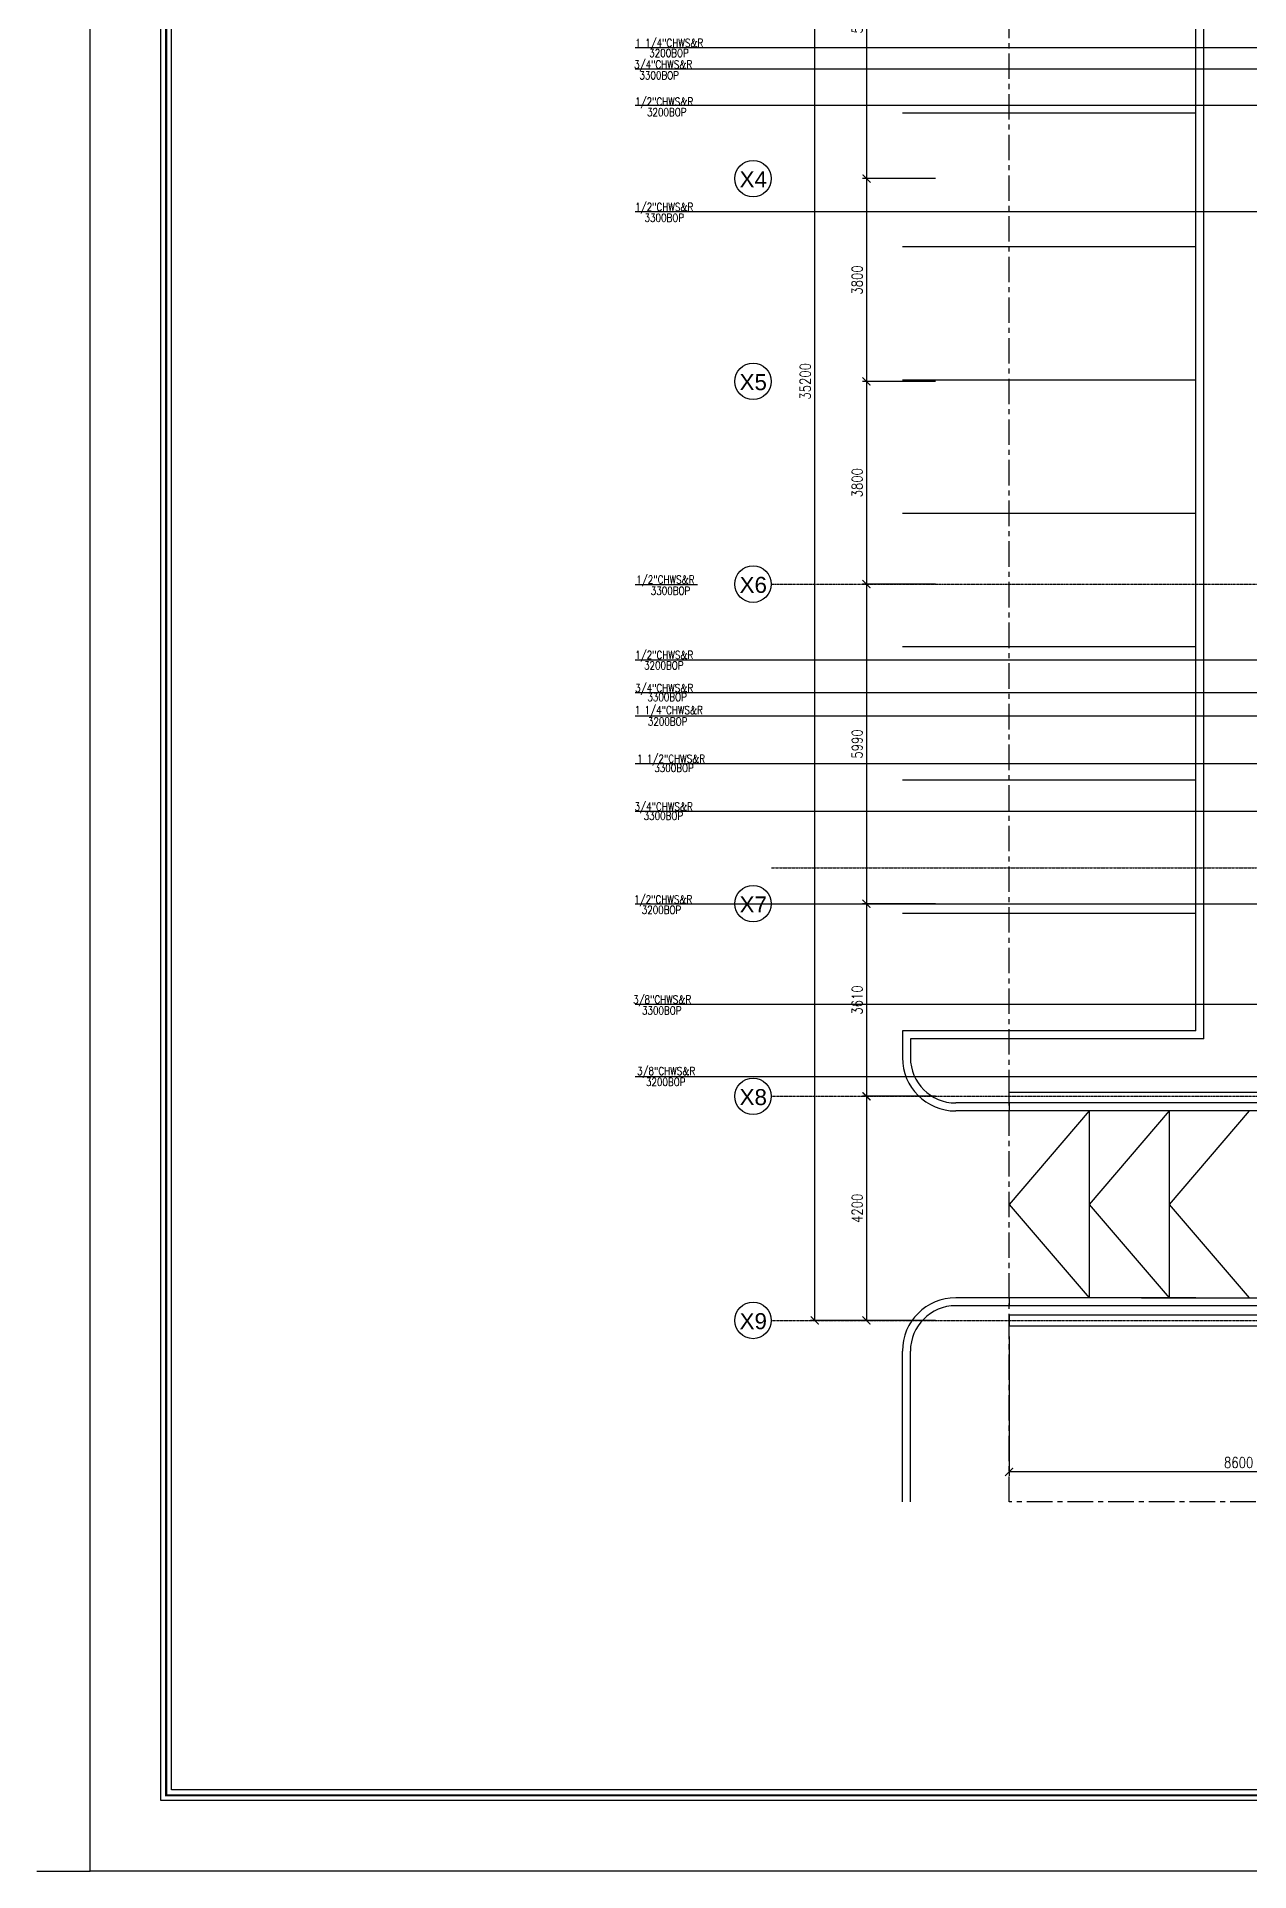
# Model space of a CAD drawing. Header units: millimetres. Extents: x 0 to 79758, y -5689 to 63441.
# Drawn here: x 0 to 22722, y 0 to 34385 of the extents above; entities that cross this region are included whole.
import ezdxf
from ezdxf.enums import TextEntityAlignment as Align

# ---------------------------------------------------------------- set-up
doc = ezdxf.new("R2010")
doc.units = ezdxf.units.MM
doc.linetypes.add('CENTER', pattern=[50.8, 31.75, -6.35, 6.35, -6.35])
doc.linetypes.add('DASHED', pattern=[19.05, 12.7, -6.35])
for name, color, linetype in [('A-ANNO-DIMS', 1, 'Continuous'), ('A-ANNO-SYMB', 33, 'Continuous'), ('A-ANNO-TEXT', 8, 'Continuous'), ('A-AREA', 8, 'CENTER'), ('A-GRID', 253, 'CENTER'), ('AC-CHILLED WATER TEXT', 41, 'Continuous'), ('HATCH', 251, 'Continuous'), ('L-WALK', 8, 'Continuous'), ('LOGO LINE', 7, 'Continuous'), ('LOGO1LINE', 7, 'Continuous')]:
    doc.layers.add(name, color=color, linetype=linetype)
doc.styles.add('ROMANS', font='romans.shx', dxfattribs={"width": 0.8})
doc.styles.add('SANSSERIF', font='sas_____.pfb')
doc.styles.add('SIMPLEX', font='simplex.shx', dxfattribs={"width": 0.8})
doc.dimstyles.new('100 of DIM2', dxfattribs={"dimscale": 0, "dimtxt": 200, "dimasz": 150, "dimexe": 75, "dimexo": 200, "dimgap": 75, "dimtad": 1, "dimdec": 0, "dimrnd": 5, "dimzin": 0, "dimdsep": 46, "dimtxsty": 'ROMANS', "dimblk": 'ARCHTICK', "dimcen": 100, "dimclrd": 94, "dimclre": 94, "dimclrt": 2, "dimadec": 0, "dimazin": 0, "dimtfac": 1, "dimtdec": 0, "dimtofl": 0, "dimtmove": 2, "dimatfit": 3, "dimldrblk": 'OPEN90', "dimfxl": 75, "dimtolj": 1, "dimtzin": 0, "dimarcsym": 0})

# ---------------------------------------------------------------- blocks, each defined once
blk = doc.blocks.new('_ArchTick')
at = {"color": 0, "linetype": 'ByBlock', "const_width": 0.15}
blk.add_lwpolyline([(-0.5, -0.5), (0.5, 0.5)], dxfattribs=at)
blk = doc.blocks.new('*D120')
at = {"layer": 'A-ANNO-DIMS', "color": 94, "lineweight": -2, "ltscale": 3, "transparency": 16777216}
for p, q in [((16732, 45525), (14502, 45525)), ((14577, 45525), (14577, 10325)), ((16732, 10325), (14502, 10325))]:
    blk.add_line(p, q, dxfattribs=at)
at = {"layer": 'Defpoints', "color": 0, "ltscale": 3, "transparency": 16777216}
for p in [(16932, 45525), (14577, 10325), (16932, 10325)]:
    blk.add_point(p, dxfattribs=at)
at = {"layer": 'A-ANNO-DIMS', "color": 94, "lineweight": -2, "ltscale": 3, "transparency": 16777216, "xscale": 150, "yscale": 150, "zscale": 150}
for p, rotation in [((14577, 45525), 90), ((14577, 10325), 270)]:
    blk.add_blockref('_ArchTick', p, dxfattribs=dict(at, rotation=rotation))
at = {"layer": 'A-ANNO-DIMS', "color": 2, "ltscale": 3, "transparency": 16777216, "insert": (14402, 27925), "char_height": 200, "attachment_point": 5, "rotation": 90, "style": 'ROMANS'}
blk.add_mtext('\\A1;35200', dxfattribs=at)
blk = doc.blocks.new('_Open90')
at = {"color": 0, "linetype": 'ByBlock', "lineweight": -2}
for p, q in [((0, 0), (-1, 0)), ((-0.5, 0.5), (0, 0)), ((0, 0), (-0.5, -0.5))]:
    blk.add_line(p, q, dxfattribs=at)
blk = doc.blocks.new('*D123')
at = {"layer": 'A-ANNO-DIMS', "color": 94, "lineweight": -2, "ltscale": 3, "transparency": 16777216}
for p, q in [((16841, 37715), (15474, 37715)), ((15549, 37715), (15549, 31725)), ((16841, 31725), (15474, 31725))]:
    blk.add_line(p, q, dxfattribs=at)
at = {"layer": 'Defpoints', "color": 0, "ltscale": 3, "transparency": 16777216}
for p in [(17041, 37715), (15549, 31725), (17041, 31725)]:
    blk.add_point(p, dxfattribs=at)
at = {"layer": 'A-ANNO-DIMS', "color": 94, "lineweight": -2, "ltscale": 3, "transparency": 16777216, "xscale": 150, "yscale": 150, "zscale": 150}
for p, rotation in [((15549, 37715), 90), ((15549, 31725), 270)]:
    blk.add_blockref('_ArchTick', p, dxfattribs=dict(at, rotation=rotation))
at = {"layer": 'A-ANNO-DIMS', "color": 2, "ltscale": 3, "transparency": 16777216, "insert": (15374, 34720), "char_height": 200, "attachment_point": 5, "rotation": 90, "style": 'ROMANS'}
blk.add_mtext('\\A1;5990', dxfattribs=at)
blk = doc.blocks.new('*D124')
at = {"layer": 'A-ANNO-DIMS', "color": 94, "lineweight": -2, "ltscale": 3, "transparency": 16777216}
for p, q in [((16841, 31725), (15474, 31725)), ((15549, 31725), (15549, 27925)), ((16841, 27925), (15474, 27925))]:
    blk.add_line(p, q, dxfattribs=at)
at = {"layer": 'Defpoints', "color": 0, "ltscale": 3, "transparency": 16777216}
for p in [(17041, 31725), (15549, 27925), (17041, 27925)]:
    blk.add_point(p, dxfattribs=at)
at = {"layer": 'A-ANNO-DIMS', "color": 94, "lineweight": -2, "ltscale": 3, "transparency": 16777216, "xscale": 150, "yscale": 150, "zscale": 150}
for p, rotation in [((15549, 31725), 90), ((15549, 27925), 270)]:
    blk.add_blockref('_ArchTick', p, dxfattribs=dict(at, rotation=rotation))
at = {"layer": 'A-ANNO-DIMS', "color": 2, "ltscale": 3, "transparency": 16777216, "insert": (15374, 29825), "char_height": 200, "attachment_point": 5, "rotation": 90, "style": 'ROMANS'}
blk.add_mtext('\\A1;3800', dxfattribs=at)
blk = doc.blocks.new('*D125')
at = {"layer": 'A-ANNO-DIMS', "color": 94, "lineweight": -2, "ltscale": 3, "transparency": 16777216}
for p, q in [((16841, 27925), (15474, 27925)), ((15549, 27925), (15549, 24125)), ((16841, 24125), (15474, 24125))]:
    blk.add_line(p, q, dxfattribs=at)
at = {"layer": 'Defpoints', "color": 0, "ltscale": 3, "transparency": 16777216}
for p in [(17041, 27925), (15549, 24125), (17041, 24125)]:
    blk.add_point(p, dxfattribs=at)
at = {"layer": 'A-ANNO-DIMS', "color": 94, "lineweight": -2, "ltscale": 3, "transparency": 16777216, "xscale": 150, "yscale": 150, "zscale": 150}
for p, rotation in [((15549, 27925), 90), ((15549, 24125), 270)]:
    blk.add_blockref('_ArchTick', p, dxfattribs=dict(at, rotation=rotation))
at = {"layer": 'A-ANNO-DIMS', "color": 2, "ltscale": 3, "transparency": 16777216, "insert": (15374, 26025), "char_height": 200, "attachment_point": 5, "rotation": 90, "style": 'ROMANS'}
blk.add_mtext('\\A1;3800', dxfattribs=at)
blk = doc.blocks.new('*D126')
at = {"layer": 'A-ANNO-DIMS', "color": 94, "lineweight": -2, "ltscale": 3, "transparency": 16777216}
for p, q in [((16841, 24125), (15474, 24125)), ((15549, 24125), (15549, 18135)), ((16841, 18135), (15474, 18135))]:
    blk.add_line(p, q, dxfattribs=at)
at = {"layer": 'Defpoints', "color": 0, "ltscale": 3, "transparency": 16777216}
for p in [(17041, 24125), (15549, 18135), (17041, 18135)]:
    blk.add_point(p, dxfattribs=at)
at = {"layer": 'A-ANNO-DIMS', "color": 94, "lineweight": -2, "ltscale": 3, "transparency": 16777216, "xscale": 150, "yscale": 150, "zscale": 150}
for p, rotation in [((15549, 24125), 90), ((15549, 18135), 270)]:
    blk.add_blockref('_ArchTick', p, dxfattribs=dict(at, rotation=rotation))
at = {"layer": 'A-ANNO-DIMS', "color": 2, "ltscale": 3, "transparency": 16777216, "insert": (15374, 21130), "char_height": 200, "attachment_point": 5, "rotation": 90, "style": 'ROMANS'}
blk.add_mtext('\\A1;5990', dxfattribs=at)
blk = doc.blocks.new('*D127')
at = {"layer": 'A-ANNO-DIMS', "color": 94, "lineweight": -2, "ltscale": 3, "transparency": 16777216}
for p, q in [((16841, 18135), (15474, 18135)), ((15549, 18135), (15549, 14525)), ((16841, 14525), (15474, 14525))]:
    blk.add_line(p, q, dxfattribs=at)
at = {"layer": 'Defpoints', "color": 0, "ltscale": 3, "transparency": 16777216}
for p in [(17041, 18135), (15549, 14525), (17041, 14525)]:
    blk.add_point(p, dxfattribs=at)
at = {"layer": 'A-ANNO-DIMS', "color": 94, "lineweight": -2, "ltscale": 3, "transparency": 16777216, "xscale": 150, "yscale": 150, "zscale": 150}
for p, rotation in [((15549, 18135), 90), ((15549, 14525), 270)]:
    blk.add_blockref('_ArchTick', p, dxfattribs=dict(at, rotation=rotation))
at = {"layer": 'A-ANNO-DIMS', "color": 2, "ltscale": 3, "transparency": 16777216, "insert": (15374, 16330), "char_height": 200, "attachment_point": 5, "rotation": 90, "style": 'ROMANS'}
blk.add_mtext('\\A1;3610', dxfattribs=at)
blk = doc.blocks.new('*D128')
at = {"layer": 'A-ANNO-DIMS', "color": 94, "lineweight": -2, "ltscale": 3, "transparency": 16777216}
for p, q in [((16841, 14525), (15474, 14525)), ((15549, 14525), (15549, 10325)), ((16841, 10325), (15474, 10325))]:
    blk.add_line(p, q, dxfattribs=at)
at = {"layer": 'Defpoints', "color": 0, "ltscale": 3, "transparency": 16777216}
for p in [(17041, 14525), (15549, 10325), (17041, 10325)]:
    blk.add_point(p, dxfattribs=at)
at = {"layer": 'A-ANNO-DIMS', "color": 94, "lineweight": -2, "ltscale": 3, "transparency": 16777216, "xscale": 150, "yscale": 150, "zscale": 150}
for p, rotation in [((15549, 14525), 90), ((15549, 10325), 270)]:
    blk.add_blockref('_ArchTick', p, dxfattribs=dict(at, rotation=rotation))
at = {"layer": 'A-ANNO-DIMS', "color": 2, "ltscale": 3, "transparency": 16777216, "insert": (15374, 12425), "char_height": 200, "attachment_point": 5, "rotation": 90, "style": 'ROMANS'}
blk.add_mtext('\\A1;4200', dxfattribs=at)
blk = doc.blocks.new('*D140')
at = {"layer": 'A-ANNO-DIMS', "color": 94, "linetype": 'Continuous', "lineweight": -2, "ltscale": 3, "transparency": 16777216}
for p, q in [((18222, 10025), (18222, 7411)), ((26822, 10025), (26822, 7411)), ((26822, 7486), (18222, 7486))]:
    blk.add_line(p, q, dxfattribs=at)
at = {"layer": 'Defpoints', "color": 0, "linetype": 'Continuous', "ltscale": 3, "transparency": 16777216}
for p in [(18222, 10225), (26822, 10225), (18222, 7486)]:
    blk.add_point(p, dxfattribs=at)
at = {"layer": 'A-ANNO-DIMS', "color": 94, "linetype": 'Continuous', "lineweight": -2, "ltscale": 3, "transparency": 16777216, "xscale": 150, "yscale": 150, "zscale": 150, "rotation": 180}
blk.add_blockref('_ArchTick', (18222, 7486), dxfattribs=at)
at = {"layer": 'A-ANNO-DIMS', "color": 94, "linetype": 'Continuous', "lineweight": -2, "ltscale": 3, "transparency": 16777216, "xscale": 150, "yscale": 150, "zscale": 150}
blk.add_blockref('_ArchTick', (26822, 7486), dxfattribs=at)
at = {"layer": 'A-ANNO-DIMS', "color": 2, "linetype": 'Continuous', "ltscale": 3, "transparency": 16777216, "insert": (22522, 7661), "char_height": 200, "attachment_point": 5, "style": 'ROMANS'}
blk.add_mtext('\\A1;8600', dxfattribs=at)

msp = doc.modelspace()

# ---------------------------------------------------------------- linework, layer by layer
msp.add_line((0, 0), (1000, 0))
at = {"layer": 'A-ANNO-SYMB', "ltscale": 3}
for centre in [(13422.5, 31725.2), (13422.5, 27925.2), (13422.5, 24125.2), (13422.5, 18135.2), (13422.5, 14525.2), (13422.5, 10325.2)]:
    msp.add_circle(centre, 342.2, dxfattribs=at)
at = {"layer": 'A-AREA', "ltscale": 15}
for p, q in [((18221.9, 6925.2), (18221.9, 46925.2)), ((53321.9, 6925.2), (18221.9, 6925.2))]:
    msp.add_line(p, q, dxfattribs=at)
at = {"layer": 'A-AREA', "linetype": 'Continuous', "ltscale": 3}
for p, q in [((18221.9, 14400.2), (18221.9, 14600.2)), ((18221.9, 14600.2), (25521.9, 14600.2)), ((25521.9, 14400.2), (18221.9, 14400.2)), ((24221.9, 10425.2), (18221.9, 10425.2)), ((18221.9, 10425.2), (18221.9, 10225.2)), ((18221.9, 10225.2), (26821.9, 10225.2))]:
    msp.add_line(p, q, dxfattribs=at)
at = {"layer": 'A-GRID', "ltscale": 0.1}
for p, q in [((13768.5, 24125.2), (57308.1, 24125.2)), ((13766.1, 18806.2), (39510.4, 18806.2)), ((13764.6, 14525.2), (57304.2, 14525.2)), ((13764.6, 10325.2), (57304.2, 10325.2))]:
    msp.add_line(p, q, dxfattribs=at)
at = {"layer": 'AC-CHILLED WATER TEXT'}
for p, q in [((36249.3, 34176.5), (11211.9, 34176.5)), ((34555, 33774), (11211.9, 33774)), ((34302.2, 33092.7), (11211.9, 33092.7)), ((34550.7, 31103.9), (11211.9, 31103.9)), ((11211.9, 24119.6), (12384.2, 24119.6)), ((11211.9, 22706.8), (34274.2, 22706.8)), ((11211.9, 22093.2), (34512.4, 22093.2)), ((36357.2, 21648.8), (11211.9, 21648.8)), ((11211.9, 20763.4), (37004.9, 20763.4)), ((11211.9, 19868.7), (34523.1, 19868.7)), ((34447.6, 18124.5), (11211.9, 18124.5)), ((34503, 16248.5), (11211.9, 16248.6)), ((31550.3, 14890), (11211.9, 14890))]:
    msp.add_line(p, q, dxfattribs=at)
at = {"layer": 'HATCH', "ltscale": 3}
for p, q in [((19721.9, 14250.2), (19721.9, 10750.2)), ((21221.9, 14250.2), (21221.9, 10750.2))]:
    msp.add_line(p, q, dxfattribs=at)
for points in [[(19721.9, 14250.2), (18221.9, 12500.2), (19721.9, 10750.2)], [(21221.9, 14250.2), (19721.9, 12500.2), (21221.9, 10750.2)], [(22721.9, 14250.2), (21221.9, 12500.2), (22721.9, 10750.2)]]:
    msp.add_lwpolyline(points, dxfattribs=at)
at = {"layer": 'L-WALK', "ltscale": 15}
for p, q in [((21871.9, 15600.2), (21871.9, 43099.2)), ((21721.9, 15750.2), (21721.9, 42949.2)), ((16221.9, 15750.2), (16221.9, 15250.2)), ((16371.9, 15600.2), (16371.9, 15250.2)), ((16221.9, 6925.2), (16221.9, 9750.2)), ((16371.9, 6925.2), (16371.9, 9750.2)), ((16221.9, 6925.2), (16221.9, 6949.2)), ((16371.9, 6925.2), (16371.9, 6949.2))]:
    msp.add_line(p, q, dxfattribs=at)
at = {"layer": 'L-WALK', "linetype": 'DASHED', "ltscale": 0.2}
for p, q in [((21721.9, 32949.2), (16221.9, 32949.2)), ((21721.9, 30449.2), (16221.9, 30449.2)), ((21721.9, 27949.2), (16221.9, 27949.2)), ((21721.9, 25449.2), (16221.9, 25449.2)), ((21721.9, 22949.2), (16221.9, 22949.2)), ((21721.9, 20449.2), (16221.9, 20449.2)), ((21721.9, 17949.2), (16221.9, 17949.2))]:
    msp.add_line(p, q, dxfattribs=at)
at = {"layer": 'L-WALK', "ltscale": 3}
for p, q in [((21721.9, 15750.2), (16221.9, 15750.2)), ((21871.9, 15600.2), (16371.9, 15600.2)), ((25521.9, 14400.2), (17221.9, 14400.2)), ((26821.9, 14250.2), (17221.9, 14250.2)), ((18221.9, 14400.2), (18221.9, 14250.2)), ((21721.9, 10750.2), (17221.9, 10750.2)), ((18221.9, 10750.2), (18221.9, 10600.2)), ((20702.2, 10750.2), (26821.9, 10750.2)), ((26821.9, 10600.2), (17221.9, 10600.2))]:
    msp.add_line(p, q, dxfattribs=at)
at = {"layer": 'L-WALK', "ltscale": 15}
for centre, radius, start, end in [((17221.9, 15250.2), 1000, 180, 270), ((17221.9, 15250.2), 850, 180, 270), ((17221.9, 9750.2), 1000, 90, 180), ((17221.9, 9750.2), 850, 90, 180)]:
    msp.add_arc(centre, radius, start, end, dxfattribs=at)
at = {"layer": 'LOGO LINE'}
msp.add_lwpolyline([(79758, 0), (1000, 0), (1000, 55687.5), (79758, 55687.5)], close=True, dxfattribs=at)
at = {"layer": 'LOGO1LINE'}
for points in [[(78432.1, 1325.9), (2325.9, 1325.9), (2325.9, 54361.6), (78432.1, 54361.6)], [(68123.4, 1524.8), (2524.8, 1524.8), (2524.8, 54162.7), (68123.4, 54162.7)]]:
    msp.add_lwpolyline(points, close=True, dxfattribs=at)
at = {"layer": 'LOGO1LINE', "const_width": 39.8}
msp.add_lwpolyline([(78332.7, 1425.3), (2425.3, 1425.3), (2425.3, 54262.2), (78332.7, 54262.2)], close=True, dxfattribs=at)

# ---------------------------------------------------------------- texts
at = {"layer": 'A-ANNO-TEXT', "style": 'SANSSERIF'}
for s, p in [('X4', (13427.1, 31560.7)), ('X5', (13427.1, 27760.7)), ('X6', (13427.1, 23960.7)), ('X7', (13427.1, 17970.7)), ('X8', (13427.1, 14360.7)), ('X9', (13427.1, 10160.7))]:
    msp.add_text(s, height=300, dxfattribs=at).set_placement(p, align=Align.CENTER)
at = {"layer": 'AC-CHILLED WATER TEXT', "style": 'SIMPLEX', "width": 0.8}
for s, p in [('1 1/4"CHWS&R', (11214.9, 34193.8)), ('3200BOP', (11478.1, 34004.1)), ('3/4"CHWS&R', (11193.4, 33789.1)), ('3300BOP', (11294.2, 33585.4)), ('1/2"CHWS&R', (11211.9, 33092.7)), ('3200BOP', (11435.9, 32895.5)), ('1/2"CHWS&R', (11213.1, 31119)), ('3300BOP', (11390.6, 30915.8)), ('1/2"CHWS&R', (11235.3, 24134.7)), ('3300BOP', (11506.9, 23924.8)), ('1/2"CHWS&R', (11213.1, 22721.8)), ('3200BOP', (11380.8, 22526.5)), ('3/4"CHWS&R', (11211.9, 22102.7)), ('3300BOP', (11442.9, 21932.9)), ('1 1/4"CHWS&R', (11206.4, 21688.7)), ('3200BOP', (11452.1, 21475.2)), ('1 1/2"CHWS&R', (11248.9, 20778.4)), ('3300BOP', (11572.6, 20603.9)), ('3/4"CHWS&R', (11203.3, 19880.3)), ('3300BOP', (11373, 19707.4)), ('1/2"CHWS&R', (11194.4, 18139.6)), ('3200BOP', (11337.4, 17945.6)), ('3/8"CHWS&R', (11174.2, 16263.6)), ('3300BOP', (11341.8, 16059)), ('3/8"CHWS&R', (11248.7, 14924.4)), ('3200BOP', (11416.2, 14719.8))]:
    msp.add_text(s, height=150, dxfattribs=at).set_placement(p)

# ---------------------------------------------------------------- dimensions: what is measured, and where the dimension line sits
at = {"layer": 'A-ANNO-DIMS', "ltscale": 3}
for base, p1, p2, picture, middle in [((14576.6, 10325.2), (16931.8, 45525.2), (16931.8, 10325.2), '*D120', (14401.6, 27925.2)), ((15549.1, 31725.2), (17040.7, 37715.2), (17040.7, 31725.2), '*D123', (15374.1, 34720.2)), ((15549.1, 27925.2), (17040.7, 31725.2), (17040.7, 27925.2), '*D124', (15374.1, 29825.2)), ((15549.1, 24125.2), (17040.7, 27925.2), (17040.7, 24125.2), '*D125', (15374.1, 26025.2)), ((15549.1, 18135.2), (17040.7, 24125.2), (17040.7, 18135.2), '*D126', (15374.1, 21130.2)), ((15549.1, 14525.2), (17040.7, 18135.2), (17040.7, 14525.2), '*D127', (15374.1, 16330.2)), ((15549.1, 10325.2), (17040.7, 14525.2), (17040.7, 10325.2), '*D128', (15374.1, 12425.2))]:
    dim = msp.add_linear_dim(base=base, p1=p1, p2=p2, angle=90, dimstyle='100 of DIM2', override={"dimscale": 1}, dxfattribs=at)
    dim.commit()
    dim.dimension.update_dxf_attribs({"geometry": picture, "text_midpoint": middle})
at = {"layer": 'A-ANNO-DIMS', "linetype": 'Continuous', "ltscale": 3}
dim = msp.add_linear_dim(base=(18221.9, 7486.2), p1=(26821.9, 10225.2), p2=(18221.9, 10225.2), dimstyle='100 of DIM2', override={"dimscale": 1}, dxfattribs=at)
dim.commit()
dim.dimension.update_dxf_attribs({"geometry": '*D140', "text_midpoint": (22521.9, 7661.2)})

doc.saveas('drawing.dxf')
